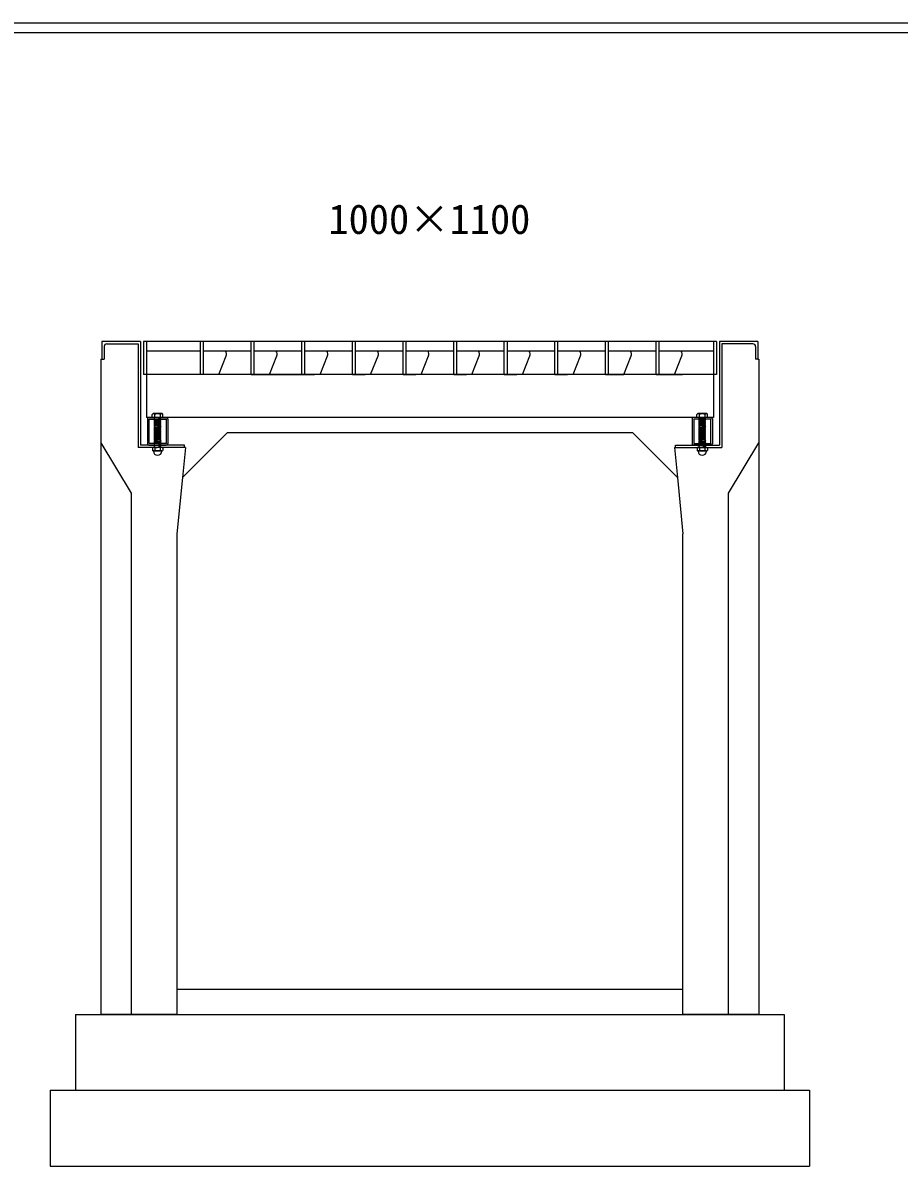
# Model space of a CAD drawing. Units: millimetres, scale not verified. Extents: x -16800 to 16800, y -5940 to 5940.
# Drawn here: x -9204 to -7472, y -2360 to -100 of the extents above; entities that cross this region are included whole.
import ezdxf
from ezdxf.enums import TextEntityAlignment as Align

# ---------------------------------------------------------------- set-up
doc = ezdxf.new("R2010")
doc.units = ezdxf.units.MM
doc.header["$LTSCALE"] = 20
doc.linetypes.add('DOTTED', pattern=[1.75, 0.25, -1.5])
for name, color, linetype, lineweight in [('0-2_HATCH', 6, 'Continuous', 25), ('0-5_OUTLINE', 3, 'Continuous', 25), ('0-6_TXT', 7, 'Continuous', 25)]:
    doc.layers.add(name, color=color, linetype=linetype, lineweight=lineweight)
doc.styles.add('ＭＳ ゴシック', font='')
doc.styles.get('ＭＳ ゴシック').set_extended_font_data('MS Gothic')

msp = doc.modelspace()

# ---------------------------------------------------------------- linework, layer by layer
at = {"layer": '0-2_HATCH'}
for p, q in [((-9043, -739.85), (-9043, -764.85)), ((-9037.5, -734.35), (-8976, -734.35)), ((-8976, -734.35), (-8976, -939.35)), ((-8971.5, -729.85), (-8971.5, -934.85)), ((-8959.5, -729.85), (-8959.5, -879.85)), ((-8852.5, -794.85), (-8852.5, -729.85)), ((-8846.5, -794.85), (-8846.5, -729.85)), ((-8752.5, -794.85), (-8752.5, -729.85)), ((-8746.5, -794.85), (-8746.5, -729.85)), ((-8652.5, -794.85), (-8652.5, -729.85)), ((-8646.5, -794.85), (-8646.5, -729.85)), ((-8552.5, -794.85), (-8552.5, -729.85)), ((-8546.5, -794.85), (-8546.5, -729.85)), ((-8452.5, -794.85), (-8452.5, -729.85)), ((-8446.5, -794.85), (-8446.5, -729.85)), ((-8352.5, -794.85), (-8352.5, -729.85)), ((-8346.5, -794.85), (-8346.5, -729.85)), ((-8252.5, -794.85), (-8252.5, -729.85)), ((-8246.5, -794.85), (-8246.5, -729.85)), ((-8152.5, -794.85), (-8152.5, -729.85)), ((-8146.5, -794.85), (-8146.5, -729.85)), ((-8052.5, -794.85), (-8052.5, -729.85)), ((-8046.5, -794.85), (-8046.5, -729.85)), ((-7952.5, -794.85), (-7952.5, -729.85)), ((-7946.5, -794.85), (-7946.5, -729.85)), ((-7839.5, -729.85), (-7839.5, -879.85)), ((-7833.5, -729.85), (-7833.5, -794.85)), ((-7827.5, -729.85), (-7827.5, -934.85)), ((-7823, -734.35), (-7823, -939.35)), ((-7761.5, -734.35), (-7823, -734.35)), ((-7756, -739.85), (-7756, -764.85)), ((-9047.5, -764.85), (-9043, -764.85)), ((-8852.5, -748.84), (-8959.5, -748.84)), ((-8752.5, -748.84), (-8846.5, -748.84)), ((-8816.5, -794.84), (-8801.93, -758.42)), ((-8652.5, -748.84), (-8746.5, -748.84)), ((-8716.5, -794.84), (-8701.93, -758.42)), ((-8552.5, -748.84), (-8646.5, -748.84)), ((-8616.5, -794.84), (-8601.93, -758.42)), ((-8452.5, -748.84), (-8546.5, -748.84)), ((-8516.5, -794.84), (-8501.93, -758.42)), ((-8352.5, -748.84), (-8446.5, -748.84)), ((-8416.5, -794.84), (-8401.93, -758.42)), ((-8252.5, -748.84), (-8346.5, -748.84)), ((-8316.5, -794.84), (-8301.93, -758.42)), ((-8152.5, -748.84), (-8246.5, -748.84)), ((-8216.5, -794.84), (-8201.93, -758.42)), ((-8052.5, -748.84), (-8146.5, -748.84)), ((-8116.5, -794.84), (-8101.93, -758.42)), ((-7952.5, -748.84), (-8046.5, -748.84)), ((-7839.5, -748.85), (-7946.5, -748.85)), ((-7916.5, -794.85), (-7901.93, -758.42)), ((-7751.5, -764.85), (-7756, -764.85)), ((-7833.5, -794.85), (-8965.5, -794.85)), ((-8752.5, -794.85), (-8627.5, -794.85)), ((-8552.5, -794.85), (-8527.5, -794.85)), ((-8452.5, -794.85), (-8427.5, -794.85)), ((-8352.5, -794.85), (-8327.5, -794.85)), ((-8252.5, -794.85), (-8227.5, -794.85)), ((-8152.5, -794.85), (-8127.5, -794.85)), ((-8052.5, -794.85), (-8027.5, -794.85)), ((-7952.5, -794.85), (-7911.5, -794.85)), ((-7946.5, -794.85), (-7900.5, -794.85)), ((-7839.5, -879.85), (-8959.5, -879.85)), ((-8954.5, -879.85), (-8920.5, -879.85)), ((-8946, -872.34), (-8948, -873.84)), ((-8948, -879.84), (-8948, -873.84)), ((-8927, -879.85), (-8948, -879.84)), ((-8947.67, -873.57), (-8946, -872.34)), ((-8929, -872.35), (-8946, -872.34)), ((-8944, -879.85), (-8931, -879.84)), ((-8944, -880.85), (-8943, -879.85)), ((-8943, -881.85), (-8944, -880.85)), ((-8943, -879.85), (-8943, -873.84)), ((-8932, -879.85), (-8932, -873.84)), ((-8932, -880.85), (-8931, -879.85)), ((-8931, -881.85), (-8932, -880.85)), ((-8927.32, -873.57), (-8929, -872.35)), ((-8927, -879.85), (-8927, -873.84)), ((-7844.5, -879.85), (-7878.5, -879.85)), ((-7870, -872.34), (-7872, -873.84)), ((-7872, -879.84), (-7872, -873.84)), ((-7851, -879.85), (-7872, -879.84)), ((-7871.67, -873.57), (-7870, -872.34)), ((-7853, -872.35), (-7870, -872.34)), ((-7868, -879.85), (-7855, -879.84)), ((-7868, -880.85), (-7867, -879.85)), ((-7867, -881.85), (-7868, -880.85)), ((-7867, -879.85), (-7867, -873.84)), ((-7856, -879.85), (-7856, -873.84)), ((-7856, -880.85), (-7855, -879.85)), ((-7855, -881.85), (-7856, -880.85)), ((-7851.33, -873.57), (-7853, -872.35)), ((-7851, -879.85), (-7851, -873.84)), ((-8957.5, -882.85), (-8957.5, -931.85)), ((-8944, -882.85), (-8943, -881.85)), ((-8943, -883.85), (-8944, -882.85)), ((-8944, -884.85), (-8943, -883.85)), ((-8931, -883.85), (-8944, -884.85)), ((-8943, -885.85), (-8944, -884.85)), ((-8944, -886.85), (-8943, -885.85)), ((-8931, -885.85), (-8944, -886.85)), ((-8943, -887.84), (-8944, -886.85)), ((-8944, -888.85), (-8943, -887.84)), ((-8931, -887.84), (-8944, -888.85)), ((-8943, -889.85), (-8944, -888.85)), ((-8944, -890.85), (-8943, -889.85)), ((-8931, -889.85), (-8944, -890.85)), ((-8943, -891.84), (-8944, -890.85)), ((-8931, -891.84), (-8944, -892.85)), ((-8944, -892.85), (-8943, -891.84)), ((-8931, -893.85), (-8944, -894.85)), ((-8943, -895.84), (-8944, -894.85)), ((-8944, -896.84), (-8943, -895.84)), ((-8931, -895.85), (-8944, -896.85)), ((-8943, -897.84), (-8944, -896.84)), ((-8931, -897.84), (-8944, -898.84)), ((-8944, -898.84), (-8943, -897.84)), ((-8943, -899.84), (-8944, -898.84)), ((-8931, -899.84), (-8944, -900.84)), ((-8944, -900.84), (-8943, -899.84)), ((-8943, -901.84), (-8944, -900.84)), ((-8931, -901.84), (-8944, -902.84)), ((-8944, -902.84), (-8943, -901.84)), ((-8943, -903.84), (-8944, -902.84)), ((-8931, -903.84), (-8944, -904.84)), ((-8944, -904.84), (-8943, -903.84)), ((-8932, -884.85), (-8931, -883.85)), ((-8931, -885.85), (-8932, -884.85)), ((-8932, -886.85), (-8931, -885.85)), ((-8931, -887.84), (-8932, -886.85)), ((-8932, -888.85), (-8931, -887.84)), ((-8931, -889.85), (-8932, -888.85)), ((-8932, -892.85), (-8931, -891.84)), ((-8931, -893.85), (-8932, -892.85)), ((-8932, -894.85), (-8931, -893.85)), ((-8931, -895.84), (-8932, -894.85)), ((-8932, -896.85), (-8931, -895.85)), ((-8932, -896.85), (-8931, -897.85)), ((-8932, -898.84), (-8931, -897.84)), ((-8932, -898.84), (-8931, -899.84)), ((-8932, -900.84), (-8931, -899.84)), ((-8932, -900.84), (-8931, -901.84)), ((-8932, -902.84), (-8931, -901.84)), ((-8932, -902.84), (-8931, -903.84)), ((-8932, -904.84), (-8931, -903.84)), ((-8917.5, -882.85), (-8917.5, -931.85)), ((-7881.5, -882.85), (-7881.5, -931.85)), ((-7868, -882.85), (-7867, -881.85)), ((-7867, -883.85), (-7868, -882.85)), ((-7868, -884.85), (-7867, -883.85)), ((-7855, -883.85), (-7868, -884.85)), ((-7867, -885.85), (-7868, -884.85)), ((-7868, -886.85), (-7867, -885.85)), ((-7855, -885.85), (-7868, -886.85)), ((-7867, -887.84), (-7868, -886.85)), ((-7868, -888.85), (-7867, -887.84)), ((-7855, -887.84), (-7868, -888.85)), ((-7867, -889.85), (-7868, -888.85)), ((-7868, -890.85), (-7867, -889.85)), ((-7855, -889.85), (-7868, -890.85)), ((-7867, -891.84), (-7868, -890.85)), ((-7855, -891.84), (-7868, -892.85)), ((-7868, -892.85), (-7867, -891.84)), ((-7855, -893.85), (-7868, -894.85)), ((-7867, -895.84), (-7868, -894.85)), ((-7868, -896.84), (-7867, -895.84)), ((-7855, -895.85), (-7868, -896.85)), ((-7867, -897.84), (-7868, -896.84)), ((-7855, -897.84), (-7868, -898.84)), ((-7868, -898.84), (-7867, -897.84)), ((-7867, -899.84), (-7868, -898.84)), ((-7855, -899.84), (-7868, -900.84)), ((-7868, -900.84), (-7867, -899.84)), ((-7867, -901.84), (-7868, -900.84)), ((-7855, -901.84), (-7868, -902.84)), ((-7868, -902.84), (-7867, -901.84)), ((-7867, -903.84), (-7868, -902.84)), ((-7855, -903.84), (-7868, -904.84)), ((-7868, -904.84), (-7867, -903.84)), ((-7856, -884.85), (-7855, -883.85)), ((-7855, -885.85), (-7856, -884.85)), ((-7856, -886.85), (-7855, -885.85)), ((-7855, -887.84), (-7856, -886.85)), ((-7856, -888.85), (-7855, -887.84)), ((-7855, -889.85), (-7856, -888.85)), ((-7856, -892.85), (-7855, -891.84)), ((-7855, -893.85), (-7856, -892.85)), ((-7856, -894.85), (-7855, -893.85)), ((-7855, -895.84), (-7856, -894.85)), ((-7856, -896.85), (-7855, -895.85)), ((-7856, -896.85), (-7855, -897.85)), ((-7856, -898.84), (-7855, -897.84)), ((-7856, -898.84), (-7855, -899.84)), ((-7856, -900.84), (-7855, -899.84)), ((-7856, -900.84), (-7855, -901.84)), ((-7856, -902.84), (-7855, -901.84)), ((-7856, -902.84), (-7855, -903.84)), ((-7856, -904.84), (-7855, -903.84)), ((-7841.5, -882.85), (-7841.5, -931.85)), ((-8943, -905.84), (-8944, -904.84)), ((-8931, -905.84), (-8944, -906.84)), ((-8944, -906.84), (-8943, -905.84)), ((-8943, -907.84), (-8944, -906.84)), ((-8931, -907.84), (-8944, -908.84)), ((-8944, -908.84), (-8943, -907.84)), ((-8943, -909.84), (-8944, -908.84)), ((-8931, -909.84), (-8944, -910.84)), ((-8944, -910.84), (-8943, -909.84)), ((-8943, -911.84), (-8944, -910.84)), ((-8931, -911.84), (-8944, -912.84)), ((-8944, -912.84), (-8943, -911.84)), ((-8943, -913.84), (-8944, -912.84)), ((-8931, -913.84), (-8944, -914.84)), ((-8944, -914.84), (-8943, -913.84)), ((-8943, -915.84), (-8944, -914.84)), ((-8931, -915.84), (-8944, -916.84)), ((-8944, -916.84), (-8943, -915.84)), ((-8943, -917.84), (-8944, -916.84)), ((-8931, -917.84), (-8944, -918.84)), ((-8944, -918.84), (-8943, -917.84)), ((-8943, -919.84), (-8944, -918.84)), ((-8931, -919.84), (-8944, -920.84)), ((-8944, -920.84), (-8943, -919.84)), ((-8943, -921.84), (-8944, -920.84)), ((-8931, -921.84), (-8944, -922.84)), ((-8944, -922.84), (-8943, -921.84)), ((-8943, -923.84), (-8944, -922.84)), ((-8931, -923.85), (-8944, -924.85)), ((-8944, -924.85), (-8943, -923.85)), ((-8943, -925.85), (-8944, -924.85)), ((-8930.99, -925.85), (-8943.99, -926.85)), ((-8943.99, -926.85), (-8942.99, -925.85)), ((-8932, -904.84), (-8931, -905.84)), ((-8932, -906.84), (-8931, -905.84)), ((-8932, -906.84), (-8931, -907.84)), ((-8932, -908.84), (-8931, -907.84)), ((-8932, -908.84), (-8931, -909.84)), ((-8932, -910.84), (-8931, -909.84)), ((-8932, -910.84), (-8931, -911.84)), ((-8932, -912.84), (-8931, -911.84)), ((-8932, -912.84), (-8931, -913.84)), ((-8932, -914.84), (-8931, -913.84)), ((-8932, -914.84), (-8931, -915.84)), ((-8932, -916.84), (-8931, -915.84)), ((-8932, -916.84), (-8931, -917.84)), ((-8932, -918.84), (-8931, -917.84)), ((-8932, -918.84), (-8931, -919.85)), ((-8932, -920.84), (-8931, -919.84)), ((-8932, -920.84), (-8931, -921.84)), ((-8932, -922.84), (-8931, -921.84)), ((-8932, -922.84), (-8930.99, -923.85)), ((-8932, -924.85), (-8931, -923.85)), ((-8932, -924.85), (-8930.99, -925.85)), ((-8931.99, -926.85), (-8930.99, -925.85)), ((-7867, -905.84), (-7868, -904.84)), ((-7855, -905.84), (-7868, -906.84)), ((-7868, -906.84), (-7867, -905.84)), ((-7867, -907.84), (-7868, -906.84)), ((-7855, -907.84), (-7868, -908.84)), ((-7868, -908.84), (-7867, -907.84)), ((-7867, -909.84), (-7868, -908.84)), ((-7855, -909.84), (-7868, -910.84)), ((-7868, -910.84), (-7867, -909.84)), ((-7867, -911.84), (-7868, -910.84)), ((-7855, -911.84), (-7868, -912.84)), ((-7868, -912.84), (-7867, -911.84)), ((-7867, -913.84), (-7868, -912.84)), ((-7855, -913.84), (-7868, -914.84)), ((-7868, -914.84), (-7867, -913.84)), ((-7867, -915.84), (-7868, -914.84)), ((-7855, -915.84), (-7868, -916.84)), ((-7868, -916.84), (-7867, -915.84)), ((-7867, -917.84), (-7868, -916.84)), ((-7855, -917.84), (-7868, -918.84)), ((-7868, -918.84), (-7867, -917.84)), ((-7867, -919.84), (-7868, -918.84)), ((-7855, -919.84), (-7868, -920.84)), ((-7868, -920.84), (-7867, -919.84)), ((-7867, -921.84), (-7868, -920.84)), ((-7855, -921.84), (-7868, -922.84)), ((-7868, -922.84), (-7867, -921.84)), ((-7867, -923.84), (-7868, -922.84)), ((-7855, -923.85), (-7868, -924.85)), ((-7868, -924.85), (-7867, -923.85)), ((-7867, -925.85), (-7868, -924.85)), ((-7854.99, -925.85), (-7867.99, -926.85)), ((-7867.99, -926.85), (-7866.99, -925.85)), ((-7856, -904.84), (-7855, -905.84)), ((-7856, -906.84), (-7855, -905.84)), ((-7856, -906.84), (-7855, -907.84)), ((-7856, -908.84), (-7855, -907.84)), ((-7856, -908.84), (-7855, -909.84)), ((-7856, -910.84), (-7855, -909.84)), ((-7856, -910.84), (-7855, -911.84)), ((-7856, -912.84), (-7855, -911.84)), ((-7856, -912.84), (-7855, -913.84)), ((-7856, -914.84), (-7855, -913.84)), ((-7856, -914.84), (-7855, -915.84)), ((-7856, -916.84), (-7855, -915.84)), ((-7856, -916.84), (-7855, -917.84)), ((-7856, -918.84), (-7855, -917.84)), ((-7856, -918.84), (-7855, -919.85)), ((-7856, -920.84), (-7855, -919.84)), ((-7856, -920.84), (-7855, -921.84)), ((-7856, -922.84), (-7855, -921.84)), ((-7856, -922.84), (-7855, -923.85)), ((-7856, -924.85), (-7855, -923.85)), ((-7856, -924.85), (-7854.99, -925.85)), ((-7855.99, -926.85), (-7854.99, -925.85)), ((-8954.5, -934.85), (-8920.5, -934.85)), ((-8946.84, -939.35), (-8947.71, -939.99)), ((-8947.71, -939.99), (-8947.7, -945.18)), ((-8946.01, -946.15), (-8947.7, -945.18)), ((-8928.16, -939.34), (-8946.84, -939.35)), ((-8946.01, -946.47), (-8946.01, -946.15)), ((-8928.99, -946.15), (-8946.01, -946.15)), ((-8928.99, -946.47), (-8946.01, -946.47)), ((-8942.99, -927.85), (-8943.99, -926.85)), ((-8930.99, -927.85), (-8943.99, -928.85)), ((-8943.99, -928.85), (-8942.99, -927.85)), ((-8942.99, -929.85), (-8943.99, -928.85)), ((-8930.99, -929.85), (-8943.99, -930.85)), ((-8943.99, -930.85), (-8942.99, -929.85)), ((-8942.99, -931.85), (-8943.99, -930.85)), ((-8943.99, -932.85), (-8942.99, -931.85)), ((-8942.99, -933.85), (-8943.99, -932.85)), ((-8943.99, -938.85), (-8942.99, -937.85)), ((-8943.5, -939.35), (-8943.99, -938.85)), ((-8943.98, -934.86), (-8942.98, -933.86)), ((-8942.98, -935.86), (-8943.98, -934.86)), ((-8943.98, -936.86), (-8942.98, -935.86)), ((-8942.98, -937.86), (-8943.98, -936.86)), ((-8942.6, -939.99), (-8942.6, -945.18)), ((-8932.4, -939.99), (-8932.4, -945.18)), ((-8931.99, -926.85), (-8930.99, -927.85)), ((-8931.99, -928.85), (-8930.99, -927.85)), ((-8931.99, -928.85), (-8930.99, -929.85)), ((-8931.99, -930.85), (-8930.99, -929.85)), ((-8931.99, -930.85), (-8930.99, -931.85)), ((-8931.99, -932.85), (-8930.99, -931.85)), ((-8931.99, -932.85), (-8930.98, -933.86)), ((-8931.99, -938.85), (-8930.99, -937.85)), ((-8931.99, -938.85), (-8931.5, -939.35)), ((-8931.98, -934.86), (-8930.98, -933.86)), ((-8931.98, -934.86), (-8930.98, -935.86)), ((-8931.98, -936.86), (-8930.98, -935.86)), ((-8931.98, -936.86), (-8930.98, -937.86)), ((-8928.99, -946.15), (-8927.29, -945.18)), ((-8928.99, -946.47), (-8928.99, -946.15)), ((-8928.16, -939.34), (-8927.29, -939.99)), ((-8927.29, -939.99), (-8927.29, -945.18)), ((-8882.45, -939.35), (-8888.39, -998.73)), ((-7916.55, -939.35), (-7910.61, -998.73)), ((-7844.5, -934.85), (-7878.5, -934.85)), ((-7870.84, -939.35), (-7871.71, -939.99)), ((-7871.71, -939.99), (-7871.71, -945.18)), ((-7870.01, -946.15), (-7871.71, -945.18)), ((-7852.16, -939.34), (-7870.84, -939.35)), ((-7870.01, -946.47), (-7870.01, -946.15)), ((-7852.99, -946.15), (-7870.01, -946.15)), ((-7852.99, -946.47), (-7870.01, -946.47)), ((-7866.99, -927.85), (-7867.99, -926.85)), ((-7854.99, -927.85), (-7867.99, -928.85)), ((-7867.99, -928.85), (-7866.99, -927.85)), ((-7866.99, -929.85), (-7867.99, -928.85)), ((-7854.99, -929.85), (-7867.99, -930.85)), ((-7867.99, -930.85), (-7866.99, -929.85)), ((-7866.99, -931.85), (-7867.99, -930.85)), ((-7867.99, -932.85), (-7866.99, -931.85)), ((-7866.99, -933.85), (-7867.99, -932.85)), ((-7867.99, -934.86), (-7866.99, -933.86)), ((-7866.99, -935.86), (-7867.99, -934.86)), ((-7867.99, -938.85), (-7866.99, -937.85)), ((-7867.5, -939.35), (-7867.99, -938.85)), ((-7867.98, -936.86), (-7866.98, -935.86)), ((-7866.98, -937.86), (-7867.98, -936.86)), ((-7866.6, -939.99), (-7866.6, -945.18)), ((-7856.4, -939.99), (-7856.4, -945.18)), ((-7855.99, -926.85), (-7854.99, -927.85)), ((-7855.99, -928.85), (-7854.99, -927.85)), ((-7855.99, -928.85), (-7854.99, -929.85)), ((-7855.99, -930.85), (-7854.99, -929.85)), ((-7855.99, -930.85), (-7854.99, -931.85)), ((-7855.99, -932.85), (-7854.99, -931.85)), ((-7855.99, -932.85), (-7854.98, -933.86)), ((-7855.99, -938.85), (-7854.99, -937.85)), ((-7855.99, -938.85), (-7855.5, -939.35)), ((-7855.98, -934.86), (-7854.98, -933.86)), ((-7855.98, -934.86), (-7854.98, -935.86)), ((-7855.98, -936.86), (-7854.98, -935.86)), ((-7855.98, -936.86), (-7854.98, -937.86)), ((-7852.99, -946.15), (-7851.29, -945.18)), ((-7852.99, -946.47), (-7852.99, -946.15)), ((-7852.16, -939.34), (-7851.29, -939.99)), ((-7851.29, -939.99), (-7851.29, -945.18))]:
    msp.add_line(p, q, dxfattribs=at)
at = {"layer": '0-2_HATCH', "linetype": 'DOTTED'}
for p, q in [((-8931, -879.85), (-8944, -880.85)), ((-7855, -879.85), (-7868, -880.85)), ((-8931, -881.85), (-8944, -882.85)), ((-7855, -881.85), (-7868, -882.85)), ((-8930.99, -931.85), (-8943.99, -932.85)), ((-8930.99, -937.85), (-8943.99, -938.85)), ((-8930.98, -933.86), (-8943.98, -934.86)), ((-8930.98, -935.86), (-8943.98, -936.86)), ((-8943.5, -939.35), (-8931.5, -939.35)), ((-7854.99, -931.85), (-7867.99, -932.85)), ((-7854.98, -933.86), (-7867.99, -934.86)), ((-7854.99, -937.85), (-7867.99, -938.85)), ((-7854.98, -935.86), (-7867.98, -936.86)), ((-7867.5, -939.35), (-7855.5, -939.35))]:
    msp.add_line(p, q, dxfattribs=at)
at = {"layer": '0-2_HATCH'}
for points in [[(-7833.5, -729.85), (-8965.5, -729.85), (-8965.5, -794.85)], [(-8046.5, -794.84), (-8016.5, -794.84), (-8001.93, -758.42)], [(-8944, -894.85), (-8943, -893.85), (-8944, -892.85)], [(-8931, -883.85), (-8932, -882.85), (-8931, -881.85)], [(-8931, -891.84), (-8932, -890.84), (-8931, -889.85)], [(-7868, -894.85), (-7867, -893.85), (-7868, -892.85)], [(-7855, -883.85), (-7856, -882.85), (-7855, -881.85)], [(-7855, -891.84), (-7856, -890.84), (-7855, -889.85)], [(-8882.45, -939.35), (-8884.5, -939.35), (-8976, -939.35)], [(-8884.5, -939.35), (-8884.5, -934.85), (-8971.5, -934.85)], [(-7916.55, -939.35), (-7914.5, -939.35), (-7823, -939.35)], [(-7914.5, -939.35), (-7914.5, -934.85), (-7827.5, -934.85)]]:
    msp.add_lwpolyline(points, dxfattribs=at)
for points in [[(-8920.7, -883.05), (-8920.7, -931.65), (-8954.3, -931.65), (-8954.3, -883.05)], [(-7878.3, -883.05), (-7878.3, -931.65), (-7844.7, -931.65), (-7844.7, -883.05)]]:
    msp.add_lwpolyline(points, close=True, dxfattribs=at)
for centre, radius, start, end in [((-9037.5, -739.85), 5.5, 90, 180), ((-7761.5, -739.85), 5.5, 0, 90), ((-8811.12, -754.74), 9.9, 338.19859, 36.58107), ((-8711.12, -754.74), 9.9, 338.19859, 36.58107), ((-8611.12, -754.74), 9.9, 338.19859, 36.58107), ((-8511.12, -754.74), 9.9, 338.19859, 36.58107), ((-8411.12, -754.74), 9.9, 338.19859, 36.58107), ((-8311.12, -754.74), 9.9, 338.19859, 36.58107), ((-8211.12, -754.74), 9.9, 338.19859, 36.58107), ((-8111.12, -754.74), 9.9, 338.19859, 36.58107), ((-8011.12, -754.74), 9.9, 338.19859, 36.58107), ((-7911.12, -754.75), 9.9, 338.19859, 36.58107), ((-8954.5, -882.85), 3, 90, 180), ((-8945.5, -876.47), 3.62, 46.39563, 133.60437), ((-8937.5, -888.47), 15.62, 69.39075, 110.60925), ((-8929.5, -876.47), 3.62, 46.39563, 133.60437), ((-8920.5, -882.85), 3, 0, 90), ((-7878.5, -882.85), 3, 90, 180), ((-7869.5, -876.47), 3.62, 46.39563, 133.60437), ((-7861.5, -888.47), 15.62, 69.39075, 110.60925), ((-7853.5, -876.47), 3.62, 46.39563, 133.60437), ((-7844.5, -882.85), 3, 0, 90), ((-8954.5, -931.85), 3, 180, 270), ((-8945.15, -944.69), 5.35, 61.49832, 118.50684), ((-8945.15, -940.48), 5.35, 241.49843, 298.50089), ((-8937.5, -946.47), 8.19, 180, 359.99995), ((-8937.5, -959.76), 20.42, 75.52621, 104.47362), ((-8937.5, -925.41), 20.42, 255.52638, 284.47374), ((-8929.85, -944.69), 5.35, 61.49231, 118.50169), ((-8929.85, -940.48), 5.35, 241.49989, 298.5), ((-8920.5, -931.85), 3, 270, 0), ((-7878.5, -931.85), 3, 180, 270), ((-7869.15, -944.69), 5.35, 61.49832, 118.50684), ((-7869.15, -940.48), 5.35, 241.49843, 298.50089), ((-7861.5, -946.47), 8.19, 180, 359.99995), ((-7861.5, -959.76), 20.42, 75.52621, 104.47362), ((-7861.5, -925.41), 20.42, 255.52638, 284.47374), ((-7853.85, -944.69), 5.35, 61.49231, 118.50169), ((-7853.85, -940.48), 5.35, 241.49989, 298.5), ((-7844.5, -931.85), 3, 270, 0)]:
    msp.add_arc(centre, radius, start, end, dxfattribs=at)
at = {"layer": '0-5_OUTLINE'}
for p, q in [((-9047.5, -729.85), (-9047.5, -764.85)), ((-8971.5, -729.85), (-9047.5, -729.85)), ((-7751.5, -729.85), (-7827.5, -729.85)), ((-7751.5, -729.85), (-7751.5, -764.85)), ((-9049.5, -764.85), (-9049.5, -2059.85)), ((-9049.5, -764.85), (-9047.5, -764.85)), ((-7751.5, -764.85), (-7749.5, -764.85)), ((-7749.5, -764.85), (-7749.5, -2059.85)), ((-8799.5, -909.85), (-7999.5, -909.85)), ((-7999.5, -909.85), (-7910.61, -998.73)), ((-9049.5, -929.85), (-8989.5, -1029.85)), ((-7809.5, -1029.85), (-7749.5, -929.85)), ((-7910.61, -998.73), (-7899.5, -1109.85)), ((-8989.5, -1029.85), (-8989.5, -2059.85)), ((-7809.5, -2059.85), (-7809.5, -1029.85)), ((-8899.5, -1109.85), (-8899.5, -2059.85)), ((-7899.5, -2059.85), (-7899.5, -1109.85)), ((-8899.5, -2009.85), (-7899.5, -2009.85)), ((-9099.5, -2059.85), (-9099.5, -2209.85)), ((-9099.5, -2059.85), (-7699.5, -2059.85)), ((-8899.5, -2059.85), (-9049.5, -2059.85)), ((-7749.5, -2059.85), (-7899.5, -2059.85)), ((-7699.5, -2059.85), (-7699.5, -2209.85)), ((-9149.5, -2209.85), (-9149.5, -2359.85)), ((-9149.5, -2209.85), (-7649.5, -2209.85)), ((-7649.5, -2209.85), (-7649.5, -2359.85)), ((-9149.5, -2359.85), (-7649.5, -2359.85))]:
    msp.add_line(p, q, dxfattribs=at)
msp.add_lwpolyline([(-8799.5, -909.85), (-8888.39, -998.73), (-8899.5, -1109.85)], dxfattribs=at)
at = {"layer": '0-6_TXT'}
for p, q in [((-10140.75, -100), (-6659.25, -100)), ((-10140.75, -119.2), (-6659.25, -119.2))]:
    msp.add_line(p, q, dxfattribs=at)

# ---------------------------------------------------------------- texts
at = {"layer": '0-6_TXT', "style": 'ＭＳ ゴシック'}
msp.add_text('1000×1100', height=58.65, dxfattribs=at).set_placement((-8600, -534.84), align=Align.BOTTOM_LEFT)

doc.saveas('drawing.dxf')
